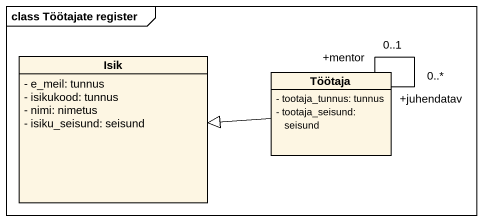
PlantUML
@startuml
mainframe class Töötajate register
hide circle
hide empty members
skinparam classAttributeIconSize 0
class Isik {
  - e_meil: tunnus
  - isikukood: tunnus
  - nimi: nimetus
  - isiku_seisund: seisund
}
class Töötaja {
  - tootaja_tunnus: tunnus
  - tootaja_seisund: seisund
}
Töötaja -left-|> Isik
Töötaja "+juhendatav\n0..*" -- "+mentor\n0..1" Töötaja
@enduml
